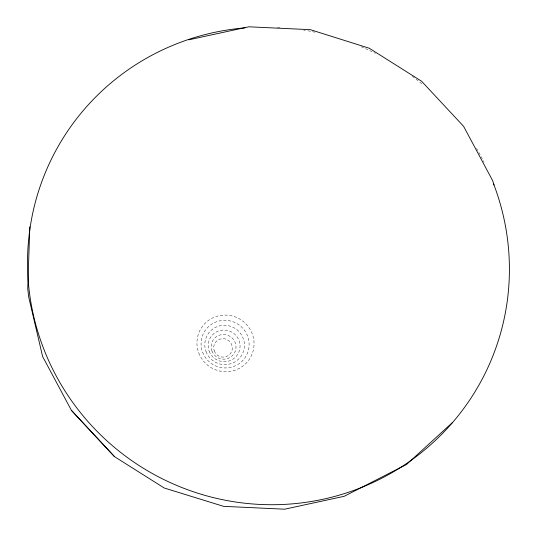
<?xml version="1.0" encoding="UTF-8"?>
<svg xmlns="http://www.w3.org/2000/svg" width="536" height="536" viewBox="0 0 536 536"><rect width="100%" height="100%" fill="white"/><g stroke="black" fill="none" stroke-linecap="round" stroke-linejoin="round"><path stroke-width="0.4" stroke-dasharray="2.68 2.01" d="M277.286 27.343A241.877 237.904 29 0 1 279.785 27.483M303.751 30.123A241.877 237.904 29 0 1 305.379 30.391M307.818 30.813A241.877 237.904 29 0 1 315.918 32.395M361.204 46.746A241.877 237.904 29 0 1 375.441 53.379M412.305 76.286A241.877 237.904 29 0 1 422.67 84.521M476.538 148.345A241.877 237.904 29 0 1 484.075 162.274M198.769 352.976A28.669 28.194 29 0 0 247.572 361.659A28.669 28.194 29 0 0 230.165 315.523A28.669 28.194 29 0 0 198.769 352.976M202.588 352.206A24.133 23.731 29 0 0 243.659 359.515A24.133 23.731 29 0 0 229.013 320.689A24.133 23.731 29 0 0 202.588 352.206M206.065 351.623A19.899 19.577 29 0 0 239.947 357.653A19.899 19.577 29 0 0 227.86 325.627A19.899 19.577 29 0 0 206.065 351.623M209.187 351.234A16.013 15.752 29 0 0 236.45 356.085A16.013 15.752 29 0 0 226.728 330.317A16.013 15.752 29 0 0 209.187 351.234M211.934 351.026A12.495 12.288 29 0 0 233.2 354.812A12.495 12.288 29 0 0 225.616 334.712A12.495 12.288 29 0 0 211.934 351.026M214.273 351.02A9.367 9.213 29 0 0 230.219 353.861A9.367 9.213 29 0 0 224.53 338.786A9.367 9.213 29 0 0 214.273 351.02"/><path stroke-width="0.8" d="M29.815 226.755L27.738 288.837L28.77 297.319L42.619 356.52L71.415 410.362L74.45 413.671L114.476 456.618L164.21 487.995L223.552 506.339L284.643 509.2L344.179 496.296L406.59 464.444L452.371 422.623M188.866 39.798L248.831 26.8L310.371 29.681L369.277 48.24L421.551 81.217L463.62 126.355L492.618 180.592L494.004 184.987M71.415 410.362L114.476 456.618M493.422 183.459A241.877 237.904 29 0 1 334.317 496.524A241.877 237.904 29 0 1 31.731 307.048A241.877 237.904 29 0 1 244.952 27.872"/></g></svg>
